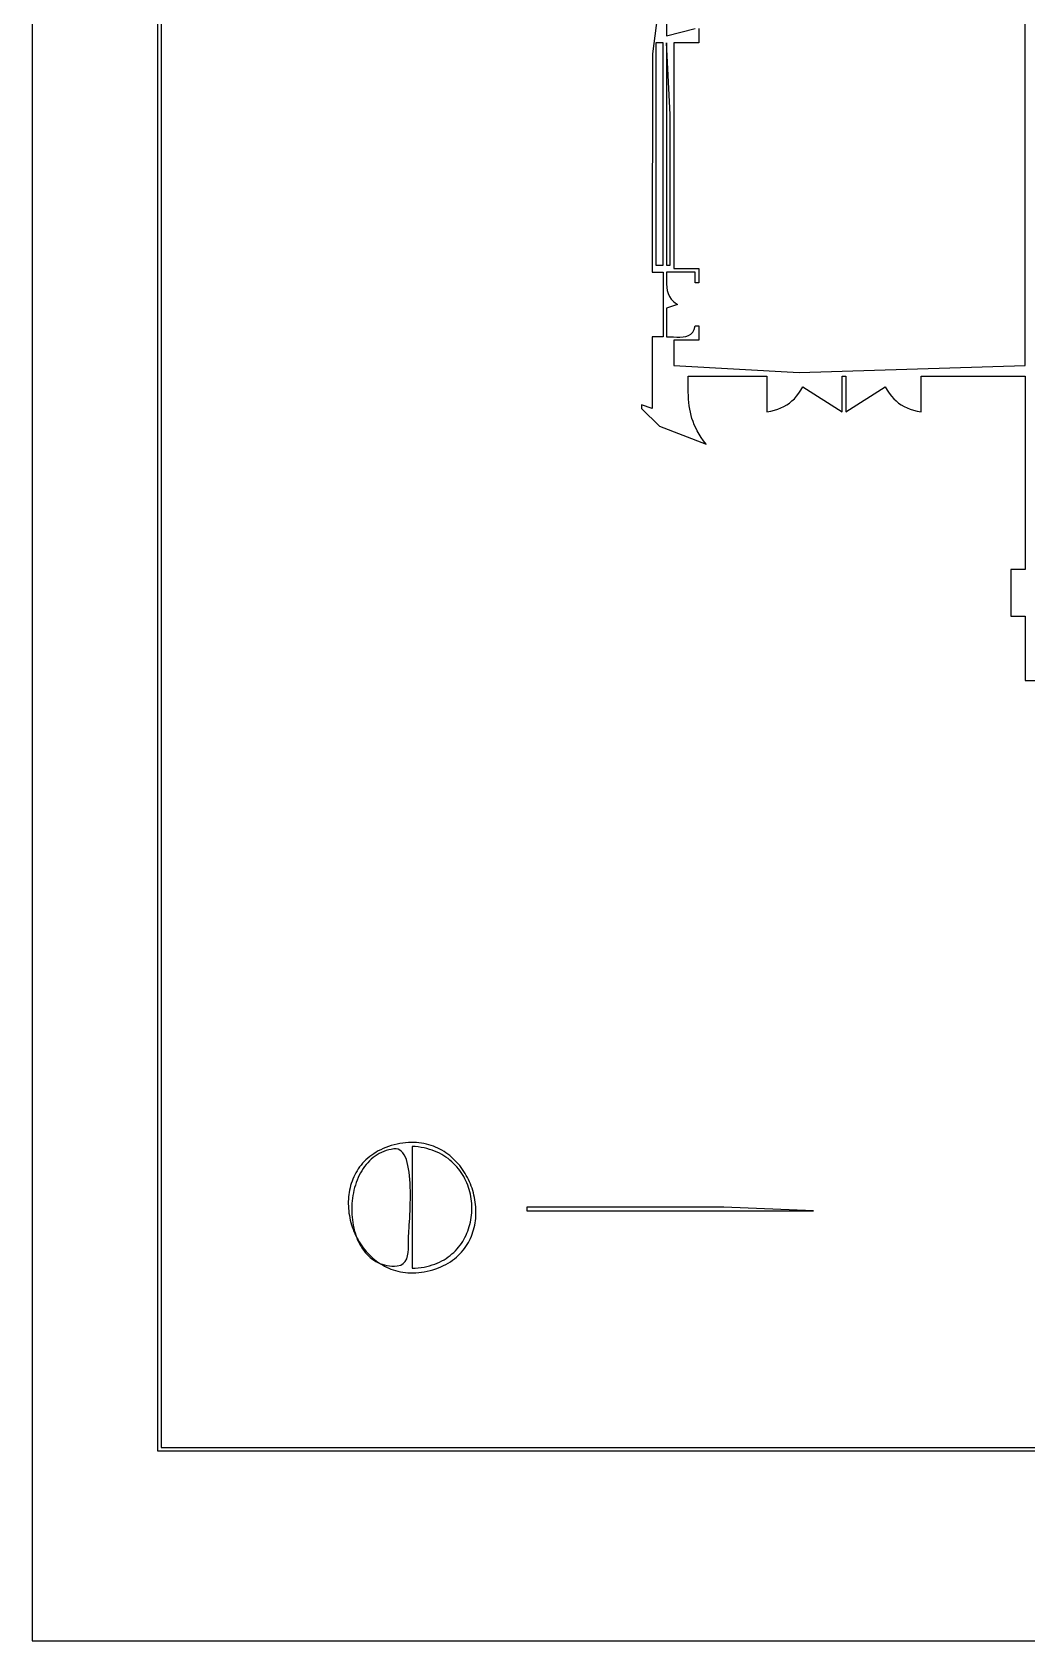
# Model space of a CAD drawing. Header units: metres. Extents: x 0 to 792, y 0 to 1224.
# Drawn here: x 0 to 277.5, y 0 to 449 of the extents above; entities that cross this region are included whole.
import ezdxf

# ---------------------------------------------------------------- set-up
doc = ezdxf.new("R2010")
doc.units = ezdxf.units.M

msp = doc.modelspace()

# ---------------------------------------------------------------- linework, layer by layer
for points in [[(0, 1224), (0, 0), (792, 0), (792, 1224), (0, 1224)], [(35, 1188), (35, 53), (756, 53), (756, 1188), (35, 1188)], [(36, 1187), (36, 54), (755, 54), (755, 1187), (36, 1187)], [(186, 450), (186, 446), (179, 446), (179, 383), (186, 383), (186, 379), (185, 379), (185, 382), (177, 382), (176.9877, 380.8368), (176.9696, 379.7493), (176.9739, 378.731), (177.0288, 377.7754), (177.1625, 376.8763), (177.4032, 376.027), (177.7791, 375.2211), (178.3184, 374.4523), (179.0493, 373.7141), (180, 373), (177, 372), (177, 364), (177.9583, 363.98), (178.9097, 363.9379), (179.841, 363.9006), (180.7393, 363.895), (181.5914, 363.948), (182.3841, 364.0863), (183.1045, 364.337), (183.7393, 364.7268), (184.2756, 365.2826), (184.7002, 366.0314), (185, 367), (186, 367), (186, 363), (179, 363), (179, 356), (214, 354), (277, 356), (277, 472)], [(176, 466), (173.0579, 442.9606), (173, 382), (176, 382), (176, 364), (173, 364), (173, 344), (170, 345), (170, 344), (175, 339), (188, 334), (187.2877, 334.9592), (186.6466, 335.8921), (186.0728, 336.8031), (185.5626, 337.6962), (185.1122, 338.5757), (184.7179, 339.4458), (184.3761, 340.3108), (184.0829, 341.1748), (183.8346, 342.042), (183.6275, 342.9166), (183.4578, 343.803), (183.3219, 344.7052), (183.2159, 345.6275), (183.1362, 346.5741), (183.079, 347.5492), (183.0406, 348.5571), (183.0172, 349.6018), (183.0051, 350.6878), (183.0006, 351.8191), (183, 353), (205, 353), (205, 343), (206.0653, 343.2175), (207.0686, 343.4749), (208.0134, 343.7757), (208.9032, 344.1238), (209.7412, 344.523), (210.5311, 344.9768), (211.2762, 345.4891), (211.98, 346.0636), (212.6459, 346.704), (213.2775, 347.4142), (213.878, 348.1977), (214.451, 349.0584), (215, 350), (226, 343), (226, 353), (227, 353), (227, 343), (238, 350), (238.5489, 349.0584), (239.1219, 348.1977), (239.7224, 347.4142), (240.3539, 346.704), (241.0199, 346.0636), (241.7237, 345.4891), (242.4688, 344.9768), (243.2586, 344.523), (244.0967, 344.1238), (244.9864, 343.7757), (245.9312, 343.4749), (246.9346, 343.2175), (248, 343), (248, 353), (277, 353), (277, 299), (273, 299), (273, 286), (277, 286), (277, 268), (345, 268)], [(177, 456), (177, 448), (185, 450)], [(174, 446), (174, 384), (176, 384), (176, 446), (174, 446)], [(177, 446), (177, 384), (178, 384), (178, 426), (177, 446)], [(101, 138.4421), (100.1915, 138.2137), (99.4115, 137.9608), (98.6599, 137.6841), (97.9363, 137.3843), (97.2406, 137.0622), (96.5725, 136.7184), (95.9318, 136.3537), (95.3183, 135.9689), (94.7319, 135.5646), (94.1722, 135.1417), (93.639, 134.7008), (93.1322, 134.2427), (92.6515, 133.7681), (92.1968, 133.2778), (91.7677, 132.7724), (91.3641, 132.2528), (90.9857, 131.7196), (90.6324, 131.1736), (90.3039, 130.6155), (90, 130.0461), (89.7205, 129.4661), (89.4652, 128.8761), (89.2339, 128.2771), (89.0262, 127.6696), (88.8422, 127.0544), (88.6814, 126.4323), (88.5437, 125.804), (88.4288, 125.1703), (88.3367, 124.5317), (88.2669, 123.8892), (88.2194, 123.2434), (88.1939, 122.5951), (88.1902, 121.9449), (88.2081, 121.2937), (88.2473, 120.6422), (88.3077, 119.991), (88.389, 119.341), (88.491, 118.6929), (88.6135, 118.0473), (88.7562, 117.4051), (88.919, 116.7669), (89.1017, 116.1336), (89.304, 115.5058), (89.5257, 114.8842), (89.7666, 114.2697), (90.0264, 113.6629), (90.305, 113.0646), (90.6022, 112.4754), (90.9177, 111.8962), (91.2513, 111.3277), (91.6027, 110.7706), (91.9719, 110.2257), (92.3585, 109.6936), (92.7623, 109.1751), (93.1832, 108.6709), (93.6209, 108.1819), (94.0752, 107.7086), (94.5458, 107.2519), (95.0326, 106.8125), (95.5354, 106.3911), (96.0538, 105.9884), (96.5878, 105.6053), (97.1371, 105.2423), (97.7014, 104.9003), (98.2806, 104.58), (98.8745, 104.282), (99.4827, 104.0073), (100.1052, 103.7564), (100.7417, 103.5301), (101.3919, 103.3292), (102.0557, 103.1544), (102.7328, 103.0064), (103.4231, 102.886), (104.1263, 102.7938), (104.8421, 102.7307), (105.5705, 102.6974), (106.3111, 102.6945), (107.0637, 102.7228), (107.8282, 102.7831), (108.6043, 102.8761), (109.3917, 103.0026), (110.1904, 103.1632), (111, 103.3587), (111.8066, 103.5859), (112.5849, 103.8379), (113.3352, 104.1137), (114.0574, 104.4128), (114.752, 104.7342), (115.4192, 105.0774), (116.059, 105.4415), (116.6718, 105.8258), (117.2577, 106.2297), (117.817, 106.6523), (118.3499, 107.0929), (118.8565, 107.5508), (119.3371, 108.0252), (119.792, 108.5155), (120.2213, 109.0208), (120.6252, 109.5405), (121.0039, 110.0737), (121.3577, 110.6199), (121.6868, 111.1781), (121.9913, 111.7478), (122.2716, 112.3281), (122.5277, 112.9183), (122.76, 113.5177), (122.9686, 114.1256), (123.1537, 114.7411), (123.3156, 115.3637), (123.4544, 115.9925), (123.5705, 116.6267), (123.6639, 117.2658), (123.7349, 117.9089), (123.7837, 118.5552), (123.8105, 119.2042), (123.8156, 119.8549), (123.7991, 120.5067), (123.7613, 121.1589), (123.7023, 121.8107), (123.6225, 122.4614), (123.5219, 123.1102), (123.4008, 123.7564), (123.2594, 124.3993), (123.098, 125.0381), (122.9167, 125.6721), (122.7158, 126.3005), (122.4954, 126.9227), (122.2558, 127.5379), (121.9972, 128.1453), (121.7198, 128.7442), (121.4238, 129.3339), (121.1095, 129.9137), (120.7769, 130.4827), (120.4264, 131.0403), (120.0582, 131.5858), (119.6725, 132.1183), (119.2694, 132.6372), (118.8492, 133.1418), (118.4121, 133.6312), (117.9584, 134.1047), (117.4882, 134.5617), (117.0017, 135.0014), (116.4992, 135.423), (115.9808, 135.8258), (115.4468, 136.209), (114.8975, 136.572), (114.3329, 136.914), (113.7533, 137.2343), (113.159, 137.5321), (112.5501, 137.8066), (111.9268, 138.0573), (111.2894, 138.2832), (110.6381, 138.4837), (109.973, 138.6581), (109.2945, 138.8055), (108.6027, 138.9254), (107.8978, 139.0168), (107.18, 139.0792), (106.4495, 139.1117), (105.7067, 139.1137), (104.9516, 139.0843), (104.1844, 139.0229), (103.4055, 138.9287), (102.615, 138.801), (101.813, 138.639), (101, 138.4421)], [(100.9414, 137.294), (100.1938, 137.1831), (99.471, 137.0295), (98.773, 136.8345), (98.0997, 136.5997), (97.451, 136.3264), (96.827, 136.0162), (96.2276, 135.6704), (95.6527, 135.2906), (95.1025, 134.8782), (94.5767, 134.4347), (94.0755, 133.9614), (93.5987, 133.4599), (93.1464, 132.9317), (92.7185, 132.3782), (92.315, 131.8007), (91.9359, 131.2009), (91.5811, 130.5802), (91.2506, 129.94), (90.9444, 129.2818), (90.6624, 128.6069), (90.4047, 127.917), (90.1712, 127.2135), (89.9618, 126.4977), (89.7766, 125.7712), (89.6155, 125.0355), (89.4785, 124.2919), (89.3656, 123.542), (89.2767, 122.7871), (89.2118, 122.0289), (89.1709, 121.2686), (89.1539, 120.5078), (89.1609, 119.7479), (89.1917, 118.9905), (89.2464, 118.2368), (89.325, 117.4885), (89.4274, 116.7469), (89.5536, 116.0136), (89.7035, 115.2899), (89.8772, 114.5774), (90.0745, 113.8775), (90.2956, 113.1916), (90.5403, 112.5212), (90.8086, 111.8678), (91.1005, 111.2328), (91.416, 110.6177), (91.7551, 110.0239), (92.1176, 109.4529), (92.5036, 108.9062), (92.9131, 108.3852), (93.346, 107.8914), (93.8024, 107.4262), (94.2821, 106.9911), (94.7851, 106.5875), (95.3115, 106.217), (95.8611, 105.8809), (96.4341, 105.5807), (97.0302, 105.3179), (97.6496, 105.0939), (98.2922, 104.9102), (98.9579, 104.7683), (99.6467, 104.6696), (100.3587, 104.6155), (101.0937, 104.6076), (101.8518, 104.6473), (102.8061, 104.8555), (103.547, 105.2781), (104.1012, 105.8786), (104.4954, 106.6206), (104.7563, 107.4675), (104.9108, 108.3829), (104.9856, 109.3303), (105.0074, 110.2733), (105.003, 111.1753), (104.9992, 112), (105.0092, 112.4696), (105.032, 113.0322), (105.0655, 113.6805), (105.1075, 114.4074), (105.1558, 115.2055), (105.2083, 116.0677), (105.2627, 116.9867), (105.317, 117.9553), (105.3689, 118.9663), (105.4164, 120.0125), (105.4572, 121.0866), (105.4891, 122.1813), (105.5101, 123.2896), (105.5179, 124.404), (105.5104, 125.5175), (105.4854, 126.6228), (105.4408, 127.7127), (105.3743, 128.7798), (105.2838, 129.8171), (105.1673, 130.8173), (105.0224, 131.7732), (104.847, 132.6774), (104.639, 133.5229), (104.3962, 134.3023), (104.1164, 135.0085), (103.7975, 135.6342), (103.4374, 136.1723), (103.0337, 136.6153), (102.5844, 136.9563), (102.0874, 137.1878), (101.5404, 137.3028), (100.9413, 137.2939)], [(106, 138), (106, 104), (106.8694, 104.037), (107.7156, 104.1063), (108.5384, 104.2069), (109.338, 104.3379), (110.1142, 104.4985), (110.8672, 104.6878), (111.5969, 104.905), (112.3032, 105.1493), (112.9863, 105.4196), (113.6462, 105.7153), (114.2827, 106.0353), (114.896, 106.379), (115.4861, 106.7453), (116.0529, 107.1335), (116.5964, 107.5427), (117.1167, 107.9719), (117.6138, 108.4205), (118.0876, 108.8874), (118.5382, 109.3719), (118.9656, 109.8731), (119.3698, 110.3901), (119.7508, 110.922), (120.1085, 111.468), (120.4431, 112.0273), (120.7544, 112.599), (121.0426, 113.1821), (121.3076, 113.776), (121.5494, 114.3796), (121.768, 114.9921), (121.9635, 115.6127), (122.1358, 116.2405), (122.2849, 116.8747), (122.4109, 117.5144), (122.5138, 118.1587), (122.5935, 118.8067), (122.65, 119.4577), (122.6835, 120.1107), (122.6938, 120.7649), (122.681, 121.4195), (122.645, 122.0735), (122.586, 122.7261), (122.5038, 123.3764), (122.3986, 124.0236), (122.2702, 124.6669), (122.1188, 125.3053), (121.9443, 125.938), (121.7467, 126.5641), (121.526, 127.1829), (121.2823, 127.7933), (121.0155, 128.3946), (120.7256, 128.9859), (120.4127, 129.5664), (120.0767, 130.1351), (119.7177, 130.6912), (119.3356, 131.2339), (118.9305, 131.7623), (118.5024, 132.2755), (118.0513, 132.7726), (117.5771, 133.2529), (117.08, 133.7155), (116.5598, 134.1594), (116.0166, 134.5839), (115.4505, 134.988), (114.8613, 135.3709), (114.2491, 135.7318), (113.614, 136.0698), (112.9559, 136.384), (112.2748, 136.6736), (111.5708, 136.9376), (110.8438, 137.1754), (110.0939, 137.3858), (109.3209, 137.5683), (108.5251, 137.7217), (107.7063, 137.8454), (106.8646, 137.9384), (106, 138)], [(138, 121), (138, 120), (218, 120), (193, 121), (138, 121)]]:
    msp.add_lwpolyline(points)

doc.saveas('drawing.dxf')
